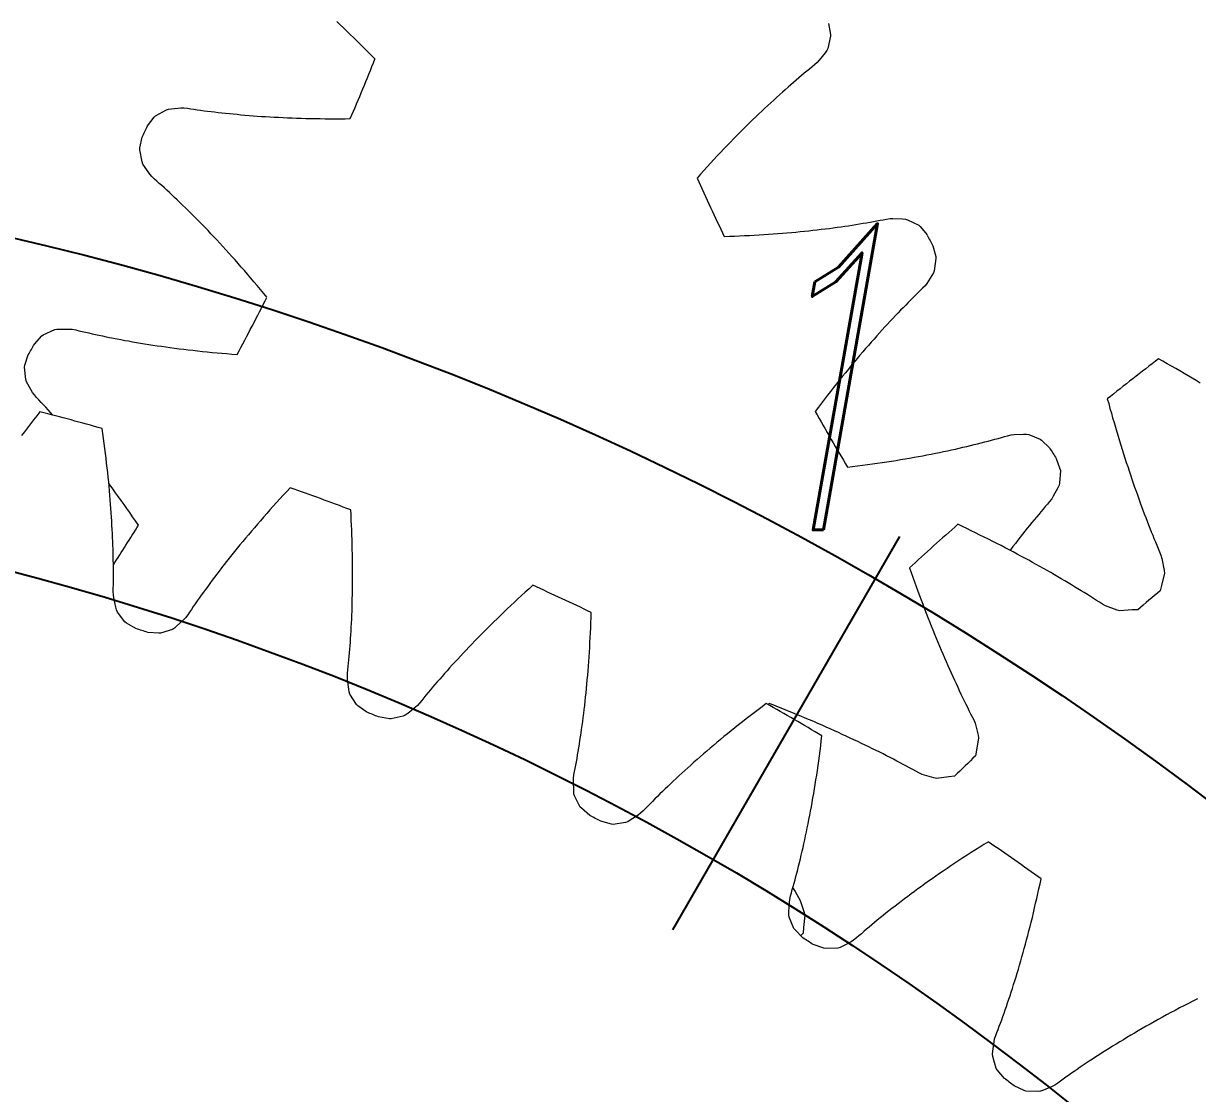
# Model space of a CAD drawing. Header units: millimetres. Extents: x 278858 to 279223, y 218711 to 219074.
# Drawn here: x 278959.26 to 278973.75, y 218843.26 to 218856.46 of the extents above; entities that cross this region are included whole.
import ezdxf

# ---------------------------------------------------------------- set-up
doc = ezdxf.new("R2010")
doc.units = ezdxf.units.MM
doc.header["$LTSCALE"] = 2
for name, color, linetype, lineweight in [('AM_8', 1, 'Continuous', 25), ('AM_9', 251, 'Continuous', 15), ('Visibile (ANSI)', 7, 'Continuous', 50)]:
    doc.layers.add(name, color=color, linetype=linetype, lineweight=lineweight)
doc.styles.add('ROMAND', font='romand')

msp = doc.modelspace()

# ---------------------------------------------------------------- linework, layer by layer
for centre, radius in [((279001.271, 218869.828), 30.237), ((278950.271, 218815.828), 39), ((278950.271, 218815.828), 35)]:
    msp.add_circle(centre, radius)
at = {"layer": 'AM_8'}
msp.add_line((278967.272, 218845.276), (278970.076, 218850.131), dxfattribs=at)
at = {"layer": 'AM_9'}
for p, q in [((278963.167, 218856.445), (278963.125, 218856.484)), ((278963.209, 218856.405), (278963.167, 218856.445)), ((278969.195, 218856.46), (278969.218, 218856.325)), ((278963.251, 218856.365), (278963.209, 218856.405)), ((278963.293, 218856.324), (278963.251, 218856.365)), ((278963.336, 218856.282), (278963.293, 218856.324)), ((278963.379, 218856.24), (278963.336, 218856.282)), ((278969.22, 218856.303), (278969.185, 218856.153)), ((278969.218, 218856.325), (278969.22, 218856.303)), ((278963.422, 218856.197), (278963.379, 218856.24)), ((278963.466, 218856.154), (278963.422, 218856.197)), ((278963.51, 218856.11), (278963.466, 218856.154)), ((278969.185, 218856.153), (278969.174, 218856.128)), ((278963.554, 218856.065), (278963.51, 218856.11)), ((278963.598, 218856.02), (278963.554, 218856.065)), ((278969.08, 218856.006), (278969.056, 218855.978)), ((278969.152, 218856.099), (278969.08, 218856.006)), ((278969.174, 218856.128), (278969.152, 218856.099)), ((278968.896, 218855.845), (278968.863, 218855.818)), ((278968.928, 218855.872), (278968.896, 218855.845)), ((278968.96, 218855.898), (278968.928, 218855.872)), ((278968.992, 218855.924), (278968.96, 218855.898)), ((278969.023, 218855.949), (278968.992, 218855.924)), ((278969.056, 218855.978), (278969.023, 218855.949)), ((278968.729, 218855.703), (278968.695, 218855.673)), ((278968.763, 218855.733), (278968.729, 218855.703)), ((278968.797, 218855.762), (278968.763, 218855.733)), ((278968.83, 218855.79), (278968.797, 218855.762)), ((278968.863, 218855.818), (278968.83, 218855.79)), ((278968.59, 218855.58), (278968.554, 218855.548)), ((278968.625, 218855.612), (278968.59, 218855.58)), ((278968.66, 218855.643), (278968.625, 218855.612)), ((278968.695, 218855.673), (278968.66, 218855.643)), ((278961.086, 218855.408), (278961.203, 218855.417)), ((278961.203, 218855.417), (278961.239, 218855.418)), ((278961.239, 218855.418), (278961.283, 218855.414)), ((278961.283, 218855.414), (278961.323, 218855.407)), ((278968.408, 218855.414), (278968.371, 218855.378)), ((278968.445, 218855.448), (278968.408, 218855.414)), ((278968.482, 218855.482), (278968.445, 218855.448)), ((278968.518, 218855.515), (278968.482, 218855.482)), ((278968.554, 218855.548), (278968.518, 218855.515)), ((278960.79, 218855.196), (278960.874, 218855.304)), ((278960.874, 218855.304), (278960.889, 218855.32)), ((278960.889, 218855.32), (278961.023, 218855.395)), ((278961.023, 218855.395), (278961.05, 218855.404)), ((278961.05, 218855.404), (278961.086, 218855.408)), ((278961.323, 218855.407), (278961.363, 218855.402)), ((278961.363, 218855.402), (278961.404, 218855.396)), ((278961.404, 218855.396), (278961.445, 218855.39)), ((278961.445, 218855.39), (278961.488, 218855.384)), ((278961.488, 218855.384), (278961.53, 218855.379)), ((278961.53, 218855.379), (278961.574, 218855.373)), ((278961.574, 218855.373), (278961.618, 218855.368)), ((278961.618, 218855.368), (278961.663, 218855.363)), ((278961.663, 218855.363), (278961.708, 218855.358)), ((278961.708, 218855.358), (278961.754, 218855.353)), ((278961.754, 218855.353), (278961.801, 218855.348)), ((278961.801, 218855.348), (278961.848, 218855.343)), ((278961.848, 218855.343), (278961.896, 218855.339)), ((278961.896, 218855.339), (278961.944, 218855.334)), ((278961.944, 218855.334), (278961.993, 218855.33)), ((278961.993, 218855.33), (278962.043, 218855.326)), ((278962.043, 218855.326), (278962.093, 218855.322)), ((278962.093, 218855.322), (278962.144, 218855.318)), ((278962.144, 218855.318), (278962.196, 218855.314)), ((278962.196, 218855.314), (278962.248, 218855.311)), ((278962.248, 218855.311), (278962.301, 218855.308)), ((278962.301, 218855.308), (278962.354, 218855.305)), ((278962.354, 218855.305), (278962.408, 218855.302)), ((278962.408, 218855.302), (278962.463, 218855.299)), ((278962.463, 218855.299), (278962.518, 218855.297)), ((278962.518, 218855.297), (278962.574, 218855.295)), ((278962.574, 218855.295), (278962.631, 218855.293)), ((278962.631, 218855.293), (278962.688, 218855.291)), ((278962.688, 218855.291), (278962.746, 218855.289)), ((278962.746, 218855.289), (278962.804, 218855.288)), ((278962.804, 218855.288), (278962.863, 218855.287)), ((278962.863, 218855.287), (278962.923, 218855.286)), ((278962.923, 218855.286), (278962.983, 218855.285)), ((278962.983, 218855.285), (278963.044, 218855.285)), ((278963.044, 218855.285), (278963.105, 218855.285)), ((278963.105, 218855.285), (278963.167, 218855.285)), ((278963.167, 218855.285), (278963.23, 218855.285)), ((278963.23, 218855.285), (278963.293, 218855.286)), ((278968.258, 218855.27), (278968.22, 218855.232)), ((278968.296, 218855.307), (278968.258, 218855.27)), ((278968.334, 218855.343), (278968.296, 218855.307)), ((278968.371, 218855.378), (278968.334, 218855.343)), ((278968.142, 218855.156), (278968.103, 218855.117)), ((278968.181, 218855.195), (278968.142, 218855.156)), ((278968.22, 218855.232), (278968.181, 218855.195)), ((278960.697, 218854.924), (278960.726, 218855.058)), ((278967.984, 218854.996), (278967.944, 218854.954)), ((278968.024, 218855.037), (278967.984, 218854.996)), ((278968.064, 218855.077), (278968.024, 218855.037)), ((278968.103, 218855.117), (278968.064, 218855.077)), ((278960.694, 218854.902), (278960.697, 218854.924)), ((278960.723, 218854.751), (278960.694, 218854.902)), ((278967.863, 218854.869), (278967.822, 218854.826)), ((278967.903, 218854.912), (278967.863, 218854.869)), ((278967.944, 218854.954), (278967.903, 218854.912)), ((278960.733, 218854.725), (278960.723, 218854.751)), ((278960.753, 218854.695), (278960.733, 218854.725)), ((278960.821, 218854.599), (278960.753, 218854.695)), ((278967.698, 218854.692), (278967.656, 218854.646)), ((278967.739, 218854.737), (278967.698, 218854.692)), ((278967.781, 218854.782), (278967.739, 218854.737)), ((278967.822, 218854.826), (278967.781, 218854.782)), ((278960.844, 218854.571), (278960.821, 218854.599)), ((278960.875, 218854.54), (278960.844, 218854.571)), ((278967.614, 218854.6), (278967.572, 218854.552)), ((278967.656, 218854.646), (278967.614, 218854.6)), ((278960.905, 218854.514), (278960.875, 218854.54)), ((278960.936, 218854.487), (278960.905, 218854.514)), ((278960.966, 218854.459), (278960.936, 218854.487)), ((278960.998, 218854.431), (278960.966, 218854.459)), ((278961.029, 218854.402), (278960.998, 218854.431)), ((278961.061, 218854.373), (278961.029, 218854.402)), ((278961.093, 218854.343), (278961.061, 218854.373)), ((278961.125, 218854.313), (278961.093, 218854.343)), ((278961.158, 218854.282), (278961.125, 218854.313)), ((278961.191, 218854.25), (278961.158, 218854.282)), ((278961.224, 218854.218), (278961.191, 218854.25)), ((278961.258, 218854.186), (278961.224, 218854.218)), ((278961.292, 218854.152), (278961.258, 218854.186)), ((278961.326, 218854.119), (278961.292, 218854.152)), ((278961.361, 218854.084), (278961.326, 218854.119)), ((278961.395, 218854.049), (278961.361, 218854.084)), ((278961.43, 218854.014), (278961.395, 218854.049)), ((278961.466, 218853.978), (278961.43, 218854.014)), ((278961.501, 218853.941), (278961.466, 218853.978)), ((278969.396, 218853.958), (278969.443, 218853.965)), ((278969.443, 218853.965), (278969.488, 218853.972)), ((278969.488, 218853.972), (278969.533, 218853.979)), ((278969.533, 218853.979), (278969.578, 218853.986)), ((278969.578, 218853.986), (278969.622, 218853.994)), ((278969.622, 218853.994), (278969.665, 218854.001)), ((278969.665, 218854.001), (278969.707, 218854.008)), ((278969.707, 218854.008), (278969.749, 218854.016)), ((278969.749, 218854.016), (278969.791, 218854.023)), ((278969.791, 218854.023), (278969.831, 218854.031)), ((278969.831, 218854.031), (278969.871, 218854.039)), ((278969.871, 218854.039), (278969.911, 218854.046)), ((278969.911, 218854.046), (278969.954, 218854.053)), ((278969.954, 218854.053), (278969.99, 218854.054)), ((278969.99, 218854.054), (278970.108, 218854.049)), ((278970.108, 218854.049), (278970.144, 218854.047)), ((278970.144, 218854.047), (278970.171, 218854.039)), ((278970.171, 218854.039), (278970.308, 218853.97)), ((278970.308, 218853.97), (278970.324, 218853.954)), ((278961.537, 218853.904), (278961.501, 218853.941)), ((278961.573, 218853.866), (278961.537, 218853.904)), ((278961.61, 218853.828), (278961.573, 218853.866)), ((278961.646, 218853.789), (278961.61, 218853.828)), ((278967.908, 218853.832), (278967.971, 218853.834)), ((278967.971, 218853.834), (278968.033, 218853.837)), ((278968.033, 218853.837), (278968.095, 218853.839)), ((278968.095, 218853.839), (278968.157, 218853.842)), ((278968.157, 218853.842), (278968.218, 218853.845)), ((278968.218, 218853.845), (278968.278, 218853.848)), ((278968.278, 218853.848), (278968.337, 218853.852)), ((278968.337, 218853.852), (278968.396, 218853.855)), ((278968.396, 218853.855), (278968.454, 218853.859)), ((278968.454, 218853.859), (278968.512, 218853.863)), ((278968.512, 218853.863), (278968.569, 218853.867)), ((278968.569, 218853.867), (278968.626, 218853.872)), ((278968.626, 218853.872), (278968.681, 218853.877)), ((278968.681, 218853.877), (278968.736, 218853.881)), ((278968.736, 218853.881), (278968.791, 218853.886)), ((278968.791, 218853.886), (278968.845, 218853.892)), ((278968.845, 218853.892), (278968.898, 218853.897)), ((278968.898, 218853.897), (278968.951, 218853.902)), ((278968.951, 218853.902), (278969.003, 218853.908)), ((278969.003, 218853.908), (278969.054, 218853.914)), ((278969.054, 218853.914), (278969.105, 218853.92)), ((278969.105, 218853.92), (278969.155, 218853.926)), ((278969.155, 218853.926), (278969.205, 218853.932)), ((278969.205, 218853.932), (278969.253, 218853.939)), ((278969.253, 218853.939), (278969.302, 218853.945)), ((278969.302, 218853.945), (278969.349, 218853.952)), ((278969.349, 218853.952), (278969.396, 218853.958)), ((278970.324, 218853.954), (278970.412, 218853.85)), ((278961.683, 218853.749), (278961.646, 218853.789)), ((278961.72, 218853.709), (278961.683, 218853.749)), ((278961.758, 218853.668), (278961.72, 218853.709)), ((278970.483, 218853.715), (278970.517, 218853.583)), ((278961.795, 218853.627), (278961.758, 218853.668)), ((278961.833, 218853.584), (278961.795, 218853.627)), ((278961.871, 218853.542), (278961.833, 218853.584)), ((278961.91, 218853.498), (278961.871, 218853.542)), ((278970.521, 218853.561), (278970.499, 218853.409)), ((278970.517, 218853.583), (278970.521, 218853.561)), ((278961.948, 218853.455), (278961.91, 218853.498)), ((278961.987, 218853.41), (278961.948, 218853.455)), ((278962.026, 218853.365), (278961.987, 218853.41)), ((278970.49, 218853.382), (278970.471, 218853.351)), ((278970.499, 218853.409), (278970.49, 218853.382)), ((278962.065, 218853.319), (278962.026, 218853.365)), ((278962.104, 218853.273), (278962.065, 218853.319)), ((278962.144, 218853.226), (278962.104, 218853.273)), ((278970.407, 218853.253), (278970.386, 218853.223)), ((278970.471, 218853.351), (278970.407, 218853.253)), ((278962.184, 218853.178), (278962.144, 218853.226)), ((278962.224, 218853.13), (278962.184, 218853.178)), ((278962.264, 218853.081), (278962.224, 218853.13)), ((278970.268, 218853.106), (278970.238, 218853.077)), ((278970.297, 218853.135), (278970.268, 218853.106)), ((278970.327, 218853.164), (278970.297, 218853.135)), ((278970.356, 218853.192), (278970.327, 218853.164)), ((278970.386, 218853.223), (278970.356, 218853.192)), ((278970.116, 218852.953), (278970.084, 218852.921)), ((278970.147, 218852.985), (278970.116, 218852.953)), ((278970.177, 218853.016), (278970.147, 218852.985)), ((278970.208, 218853.047), (278970.177, 218853.016)), ((278970.238, 218853.077), (278970.208, 218853.047)), ((278969.989, 218852.821), (278969.956, 218852.786)), ((278970.021, 218852.855), (278969.989, 218852.821)), ((278970.053, 218852.888), (278970.021, 218852.855)), ((278970.084, 218852.921), (278970.053, 218852.888)), ((278959.504, 218852.62), (278959.645, 218852.683)), ((278959.645, 218852.683), (278959.672, 218852.689)), ((278959.672, 218852.689), (278959.708, 218852.69)), ((278959.708, 218852.69), (278959.825, 218852.689)), ((278959.825, 218852.689), (278959.862, 218852.687)), ((278959.862, 218852.687), (278959.905, 218852.678)), ((278959.905, 218852.678), (278959.944, 218852.669)), ((278959.944, 218852.669), (278959.983, 218852.659)), ((278959.983, 218852.659), (278960.024, 218852.65)), ((278969.857, 218852.679), (278969.824, 218852.642)), ((278969.89, 218852.715), (278969.857, 218852.679)), ((278969.923, 218852.751), (278969.89, 218852.715)), ((278969.956, 218852.786), (278969.923, 218852.751)), ((278959.395, 218852.504), (278959.488, 218852.605)), ((278959.488, 218852.605), (278959.504, 218852.62)), ((278960.024, 218852.65), (278960.065, 218852.641)), ((278960.065, 218852.641), (278960.106, 218852.631)), ((278960.106, 218852.631), (278960.148, 218852.622)), ((278960.148, 218852.622), (278960.191, 218852.613)), ((278960.191, 218852.613), (278960.235, 218852.604)), ((278960.235, 218852.604), (278960.279, 218852.595)), ((278960.279, 218852.595), (278960.323, 218852.586)), ((278960.323, 218852.586), (278960.369, 218852.577)), ((278960.369, 218852.577), (278960.415, 218852.568)), ((278960.415, 218852.568), (278960.461, 218852.559)), ((278960.461, 218852.559), (278960.509, 218852.55)), ((278960.509, 218852.55), (278960.557, 218852.542)), ((278960.557, 218852.542), (278960.605, 218852.533)), ((278960.605, 218852.533), (278960.654, 218852.525)), ((278960.654, 218852.525), (278960.704, 218852.516)), ((278960.704, 218852.516), (278960.754, 218852.508)), ((278969.722, 218852.527), (278969.687, 218852.488)), ((278969.756, 218852.566), (278969.722, 218852.527)), ((278969.79, 218852.604), (278969.756, 218852.566)), ((278969.824, 218852.642), (278969.79, 218852.604)), ((278959.278, 218852.242), (278959.319, 218852.373)), ((278960.754, 218852.508), (278960.806, 218852.5)), ((278960.806, 218852.5), (278960.857, 218852.492)), ((278960.857, 218852.492), (278960.91, 218852.484)), ((278960.91, 218852.484), (278960.963, 218852.477)), ((278960.963, 218852.477), (278961.016, 218852.469)), ((278961.016, 218852.469), (278961.07, 218852.462)), ((278961.07, 218852.462), (278961.125, 218852.454)), ((278961.125, 218852.454), (278961.181, 218852.447)), ((278961.181, 218852.447), (278961.237, 218852.44)), ((278961.237, 218852.44), (278961.294, 218852.434)), ((278961.294, 218852.434), (278961.351, 218852.427)), ((278961.351, 218852.427), (278961.409, 218852.421)), ((278961.409, 218852.421), (278961.468, 218852.414)), ((278961.468, 218852.414), (278961.527, 218852.408)), ((278961.527, 218852.408), (278961.587, 218852.402)), ((278961.587, 218852.402), (278961.648, 218852.397)), ((278961.648, 218852.397), (278961.709, 218852.391)), ((278961.709, 218852.391), (278961.771, 218852.386)), ((278961.771, 218852.386), (278961.833, 218852.381)), ((278961.833, 218852.381), (278961.896, 218852.376)), ((278969.618, 218852.407), (278969.582, 218852.366)), ((278969.652, 218852.448), (278969.618, 218852.407)), ((278969.687, 218852.488), (278969.652, 218852.448)), ((278959.273, 218852.22), (278959.278, 218852.242)), ((278969.476, 218852.239), (278969.44, 218852.195)), ((278969.511, 218852.282), (278969.476, 218852.239)), ((278969.547, 218852.324), (278969.511, 218852.282)), ((278969.582, 218852.366), (278969.547, 218852.324)), ((278973.322, 218852.293), (278973.268, 218852.323)), ((278973.375, 218852.262), (278973.322, 218852.293)), ((278973.428, 218852.232), (278973.375, 218852.262)), ((278973.48, 218852.202), (278973.428, 218852.232)), ((278959.289, 218852.067), (278959.273, 218852.22)), ((278969.367, 218852.106), (278969.33, 218852.061)), ((278969.403, 218852.151), (278969.367, 218852.106)), ((278969.44, 218852.195), (278969.403, 218852.151)), ((278973.532, 218852.172), (278973.48, 218852.202)), ((278973.583, 218852.142), (278973.532, 218852.172)), ((278973.633, 218852.112), (278973.583, 218852.142)), ((278973.683, 218852.082), (278973.633, 218852.112)), ((278973.733, 218852.053), (278973.683, 218852.082)), ((278959.296, 218852.04), (278959.289, 218852.067)), ((278959.314, 218852.009), (278959.296, 218852.04)), ((278959.373, 218851.907), (278959.314, 218852.009)), ((278969.257, 218851.968), (278969.22, 218851.92)), ((278969.294, 218852.014), (278969.257, 218851.968)), ((278969.33, 218852.061), (278969.294, 218852.014)), ((278973.782, 218852.023), (278973.733, 218852.053)), ((278959.394, 218851.877), (278959.373, 218851.907)), ((278959.422, 218851.844), (278959.394, 218851.877)), ((278959.45, 218851.815), (278959.422, 218851.844)), ((278959.478, 218851.785), (278959.45, 218851.815)), ((278969.145, 218851.823), (278969.107, 218851.774)), ((278969.182, 218851.872), (278969.145, 218851.823)), ((278969.22, 218851.92), (278969.182, 218851.872)), ((278972.635, 218851.828), (278972.652, 218851.769)), ((278959.463, 218851.668), (278959.424, 218851.619)), ((278959.506, 218851.755), (278959.478, 218851.785)), ((278959.535, 218851.724), (278959.506, 218851.755)), ((278959.564, 218851.693), (278959.535, 218851.724)), ((278959.593, 218851.661), (278959.564, 218851.693)), ((278959.622, 218851.628), (278959.593, 218851.661)), ((278969.069, 218851.724), (278969.031, 218851.673)), ((278969.107, 218851.774), (278969.069, 218851.724)), ((278972.652, 218851.769), (278972.668, 218851.71)), ((278972.668, 218851.71), (278972.685, 218851.651)), ((278972.685, 218851.651), (278972.701, 218851.593)), ((278959.348, 218851.52), (278959.31, 218851.471)), ((278959.385, 218851.569), (278959.348, 218851.52)), ((278959.424, 218851.619), (278959.385, 218851.569)), ((278959.624, 218851.627), (278959.622, 218851.628)), ((278972.701, 218851.593), (278972.718, 218851.536)), ((278972.718, 218851.536), (278972.735, 218851.479)), ((278959.273, 218851.423), (278959.237, 218851.375)), ((278959.31, 218851.471), (278959.273, 218851.423)), ((278960.239, 218851.4), (278960.231, 218851.463)), ((278960.248, 218851.338), (278960.239, 218851.4)), ((278971.328, 218851.351), (278971.367, 218851.362)), ((278971.367, 218851.362), (278971.405, 218851.373)), ((278971.405, 218851.373), (278971.448, 218851.384)), ((278971.448, 218851.384), (278971.484, 218851.387)), ((278971.484, 218851.387), (278971.601, 218851.393)), ((278971.601, 218851.393), (278971.638, 218851.394)), ((278971.638, 218851.394), (278971.665, 218851.389)), ((278971.665, 218851.389), (278971.808, 218851.332)), ((278972.735, 218851.479), (278972.751, 218851.423)), ((278972.751, 218851.423), (278972.768, 218851.367)), ((278972.768, 218851.367), (278972.785, 218851.312)), ((278960.256, 218851.277), (278960.248, 218851.338)), ((278960.264, 218851.216), (278960.256, 218851.277)), ((278960.272, 218851.155), (278960.264, 218851.216)), ((278970.76, 218851.209), (278970.808, 218851.219)), ((278970.808, 218851.219), (278970.854, 218851.23)), ((278970.854, 218851.23), (278970.901, 218851.241)), ((278970.901, 218851.241), (278970.946, 218851.252)), ((278970.946, 218851.252), (278970.991, 218851.263)), ((278970.991, 218851.263), (278971.035, 218851.274)), ((278971.035, 218851.274), (278971.079, 218851.285)), ((278971.079, 218851.285), (278971.122, 218851.296)), ((278971.122, 218851.296), (278971.164, 218851.307)), ((278971.164, 218851.307), (278971.206, 218851.318)), ((278971.206, 218851.318), (278971.247, 218851.329)), ((278971.247, 218851.329), (278971.288, 218851.34)), ((278971.288, 218851.34), (278971.328, 218851.351)), ((278971.808, 218851.332), (278971.825, 218851.318)), ((278971.825, 218851.318), (278971.922, 218851.222)), ((278972.785, 218851.312), (278972.802, 218851.257)), ((278972.802, 218851.257), (278972.819, 218851.203)), ((278960.279, 218851.095), (278960.272, 218851.155)), ((278960.286, 218851.036), (278960.279, 218851.095)), ((278969.971, 218851.06), (278970.028, 218851.069)), ((278970.028, 218851.069), (278970.085, 218851.078)), ((278970.085, 218851.078), (278970.14, 218851.087)), ((278970.14, 218851.087), (278970.196, 218851.097)), ((278970.196, 218851.097), (278970.25, 218851.107)), ((278970.25, 218851.107), (278970.304, 218851.116)), ((278970.304, 218851.116), (278970.357, 218851.126)), ((278970.357, 218851.126), (278970.41, 218851.136)), ((278970.41, 218851.136), (278970.462, 218851.146)), ((278970.462, 218851.146), (278970.513, 218851.156)), ((278970.513, 218851.156), (278970.564, 218851.167)), ((278970.564, 218851.167), (278970.614, 218851.177)), ((278970.614, 218851.177), (278970.663, 218851.187)), ((278970.663, 218851.187), (278970.712, 218851.198)), ((278970.712, 218851.198), (278970.76, 218851.209)), ((278972.004, 218851.093), (278972.05, 218850.964)), ((278972.819, 218851.203), (278972.836, 218851.15)), ((278972.836, 218851.15), (278972.853, 218851.097)), ((278972.853, 218851.097), (278972.87, 218851.044)), ((278960.293, 218850.978), (278960.286, 218851.036)), ((278960.299, 218850.919), (278960.293, 218850.978)), ((278960.305, 218850.862), (278960.299, 218850.919)), ((278969.429, 218850.985), (278969.491, 218850.993)), ((278969.491, 218850.993), (278969.554, 218851.001)), ((278969.554, 218851.001), (278969.615, 218851.009)), ((278969.615, 218851.009), (278969.676, 218851.017)), ((278969.676, 218851.017), (278969.736, 218851.025)), ((278969.736, 218851.025), (278969.796, 218851.033)), ((278969.796, 218851.033), (278969.855, 218851.042)), ((278969.855, 218851.042), (278969.913, 218851.051)), ((278969.913, 218851.051), (278969.971, 218851.06)), ((278972.056, 218850.943), (278972.047, 218850.789)), ((278972.05, 218850.964), (278972.056, 218850.943)), ((278972.87, 218851.044), (278972.887, 218850.992)), ((278972.887, 218850.992), (278972.904, 218850.941)), ((278972.904, 218850.941), (278972.921, 218850.89)), ((278960.311, 218850.805), (278960.305, 218850.862)), ((278960.316, 218850.749), (278960.311, 218850.805)), ((278960.328, 218850.762), (278960.313, 218850.782)), ((278972.047, 218850.789), (278972.041, 218850.762)), ((278972.921, 218850.89), (278972.938, 218850.839)), ((278972.938, 218850.839), (278972.955, 218850.789)), ((278972.955, 218850.789), (278972.972, 218850.74)), ((278960.321, 218850.693), (278960.316, 218850.749)), ((278960.326, 218850.638), (278960.321, 218850.693)), ((278960.331, 218850.583), (278960.326, 218850.638)), ((278960.362, 218850.716), (278960.328, 218850.762)), ((278960.397, 218850.669), (278960.362, 218850.716)), ((278960.432, 218850.621), (278960.397, 218850.669)), ((278962.466, 218850.639), (278962.424, 218850.593)), ((278962.509, 218850.685), (278962.466, 218850.639)), ((278962.552, 218850.731), (278962.509, 218850.685)), ((278972.024, 218850.73), (278971.969, 218850.626)), ((278972.041, 218850.762), (278972.024, 218850.73)), ((278972.972, 218850.74), (278972.99, 218850.691)), ((278972.99, 218850.691), (278973.007, 218850.643)), ((278973.007, 218850.643), (278973.024, 218850.595)), ((278960.335, 218850.529), (278960.331, 218850.583)), ((278960.339, 218850.476), (278960.335, 218850.529)), ((278960.466, 218850.573), (278960.432, 218850.621)), ((278960.501, 218850.524), (278960.466, 218850.573)), ((278960.537, 218850.474), (278960.501, 218850.524)), ((278962.341, 218850.503), (278962.301, 218850.458)), ((278962.382, 218850.548), (278962.341, 218850.503)), ((278962.424, 218850.593), (278962.382, 218850.548)), ((278971.87, 218850.499), (278971.843, 218850.468)), ((278971.897, 218850.53), (278971.87, 218850.499)), ((278971.923, 218850.56), (278971.897, 218850.53)), ((278971.951, 218850.595), (278971.923, 218850.56)), ((278971.969, 218850.626), (278971.951, 218850.595)), ((278973.024, 218850.595), (278973.041, 218850.547)), ((278973.041, 218850.547), (278973.058, 218850.501)), ((278973.058, 218850.501), (278973.075, 218850.454)), ((278960.343, 218850.423), (278960.339, 218850.476)), ((278960.346, 218850.371), (278960.343, 218850.423)), ((278960.349, 218850.319), (278960.346, 218850.371)), ((278960.572, 218850.424), (278960.537, 218850.474)), ((278960.607, 218850.373), (278960.572, 218850.424)), ((278960.643, 218850.321), (278960.607, 218850.373)), ((278962.222, 218850.369), (278962.184, 218850.325)), ((278962.262, 218850.413), (278962.222, 218850.369)), ((278962.301, 218850.458), (278962.262, 218850.413)), ((278963.302, 218850.396), (278963.298, 218850.459)), ((278963.305, 218850.333), (278963.302, 218850.396)), ((278971.761, 218850.37), (278971.733, 218850.336)), ((278971.789, 218850.403), (278971.761, 218850.37)), ((278971.816, 218850.436), (278971.789, 218850.403)), ((278971.843, 218850.468), (278971.816, 218850.436)), ((278973.075, 218850.454), (278973.092, 218850.409)), ((278973.092, 218850.409), (278973.11, 218850.364)), ((278973.11, 218850.364), (278973.127, 218850.319)), ((278960.352, 218850.268), (278960.349, 218850.319)), ((278960.355, 218850.218), (278960.352, 218850.268)), ((278960.357, 218850.168), (278960.355, 218850.218)), ((278960.678, 218850.269), (278960.643, 218850.321)), ((278962.072, 218850.195), (278962.036, 218850.152)), ((278962.109, 218850.238), (278962.072, 218850.195)), ((278962.146, 218850.282), (278962.109, 218850.238)), ((278962.184, 218850.325), (278962.146, 218850.282)), ((278963.308, 218850.271), (278963.305, 218850.333)), ((278963.311, 218850.21), (278963.308, 218850.271)), ((278963.313, 218850.149), (278963.311, 218850.21)), ((278970.847, 218850.254), (278970.791, 218850.281)), ((278970.902, 218850.228), (278970.847, 218850.254)), ((278970.956, 218850.201), (278970.902, 218850.228)), ((278971.01, 218850.175), (278970.956, 218850.201)), ((278971.619, 218850.196), (278971.59, 218850.159)), ((278971.648, 218850.232), (278971.619, 218850.196)), ((278971.677, 218850.267), (278971.648, 218850.232)), ((278971.705, 218850.302), (278971.677, 218850.267)), ((278971.733, 218850.336), (278971.705, 218850.302)), ((278973.127, 218850.319), (278973.144, 218850.275)), ((278973.144, 218850.275), (278973.161, 218850.231)), ((278973.161, 218850.231), (278973.178, 218850.188)), ((278960.36, 218850.119), (278960.357, 218850.168)), ((278960.362, 218850.07), (278960.36, 218850.119)), ((278960.363, 218850.022), (278960.362, 218850.07)), ((278961.965, 218850.068), (278961.931, 218850.026)), ((278962, 218850.11), (278961.965, 218850.068)), ((278962.036, 218850.152), (278962, 218850.11)), ((278963.315, 218850.089), (278963.313, 218850.149)), ((278963.317, 218850.029), (278963.315, 218850.089)), ((278971.064, 218850.148), (278971.01, 218850.175)), ((278971.117, 218850.122), (278971.064, 218850.148)), ((278971.17, 218850.096), (278971.117, 218850.122)), ((278971.222, 218850.07), (278971.17, 218850.096)), ((278971.273, 218850.043), (278971.222, 218850.07)), ((278971.531, 218850.084), (278971.501, 218850.045)), ((278971.561, 218850.122), (278971.531, 218850.084)), ((278971.59, 218850.159), (278971.561, 218850.122)), ((278973.178, 218850.188), (278973.195, 218850.145)), ((278973.195, 218850.145), (278973.211, 218850.103)), ((278973.211, 218850.103), (278973.228, 218850.062)), ((278973.228, 218850.062), (278973.245, 218850.021)), ((278960.365, 218849.975), (278960.363, 218850.022)), ((278960.366, 218849.928), (278960.365, 218849.975)), ((278960.367, 218849.882), (278960.366, 218849.928)), ((278961.864, 218849.944), (278961.831, 218849.903)), ((278961.897, 218849.985), (278961.864, 218849.944)), ((278961.931, 218850.026), (278961.897, 218849.985)), ((278963.318, 218849.97), (278963.317, 218850.029)), ((278963.319, 218849.912), (278963.318, 218849.97)), ((278963.32, 218849.854), (278963.319, 218849.912)), ((278971.324, 218850.017), (278971.273, 218850.043)), ((278971.374, 218849.991), (278971.324, 218850.017)), ((278971.424, 218849.965), (278971.374, 218849.991)), ((278971.473, 218849.939), (278971.424, 218849.965)), ((278971.441, 218849.966), (278971.436, 218849.959)), ((278971.471, 218850.006), (278971.441, 218849.966)), ((278971.501, 218850.045), (278971.471, 218850.006)), ((278971.522, 218849.913), (278971.473, 218849.939)), ((278971.57, 218849.887), (278971.522, 218849.913)), ((278973.245, 218850.021), (278973.262, 218849.98)), ((278973.262, 218849.98), (278973.279, 218849.94)), ((278973.279, 218849.94), (278973.295, 218849.901)), ((278960.368, 218849.836), (278960.367, 218849.882)), ((278960.369, 218849.791), (278960.368, 218849.836)), ((278960.369, 218849.747), (278960.369, 218849.791)), ((278961.736, 218849.783), (278961.705, 218849.743)), ((278961.767, 218849.822), (278961.736, 218849.783)), ((278961.799, 218849.862), (278961.767, 218849.822)), ((278961.831, 218849.903), (278961.799, 218849.862)), ((278963.321, 218849.797), (278963.32, 218849.854)), ((278963.322, 218849.74), (278963.321, 218849.797)), ((278971.618, 218849.862), (278971.57, 218849.887)), ((278971.665, 218849.836), (278971.618, 218849.862)), ((278971.712, 218849.81), (278971.665, 218849.836)), ((278971.758, 218849.785), (278971.712, 218849.81)), ((278971.804, 218849.759), (278971.758, 218849.785)), ((278973.295, 218849.901), (278973.31, 218849.86)), ((278973.31, 218849.86), (278973.337, 218849.709)), ((278960.37, 218849.703), (278960.369, 218849.747)), ((278960.369, 218849.575), (278960.37, 218849.617)), ((278960.37, 218849.66), (278960.37, 218849.703)), ((278960.37, 218849.617), (278960.37, 218849.66)), ((278961.617, 218849.627), (278961.588, 218849.589)), ((278961.646, 218849.665), (278961.617, 218849.627)), ((278961.675, 218849.704), (278961.646, 218849.665)), ((278961.705, 218849.743), (278961.675, 218849.704)), ((278963.322, 218849.684), (278963.322, 218849.74)), ((278963.322, 218849.629), (278963.322, 218849.684)), ((278963.322, 218849.574), (278963.322, 218849.629)), ((278970.194, 218849.743), (278970.214, 218849.685)), ((278970.214, 218849.685), (278970.235, 218849.627)), ((278970.235, 218849.627), (278970.255, 218849.57)), ((278971.849, 218849.734), (278971.804, 218849.759)), ((278971.894, 218849.709), (278971.849, 218849.734)), ((278971.938, 218849.684), (278971.894, 218849.709)), ((278971.982, 218849.658), (278971.938, 218849.684)), ((278972.025, 218849.633), (278971.982, 218849.658)), ((278972.067, 218849.609), (278972.025, 218849.633)), ((278973.34, 218849.676), (278973.303, 218849.527)), ((278973.337, 218849.709), (278973.34, 218849.676)), ((278960.368, 218849.493), (278960.369, 218849.534)), ((278960.368, 218849.453), (278960.368, 218849.493)), ((278960.369, 218849.534), (278960.369, 218849.575)), ((278961.506, 218849.477), (278961.48, 218849.441)), ((278961.533, 218849.514), (278961.506, 218849.477)), ((278961.56, 218849.551), (278961.533, 218849.514)), ((278961.588, 218849.589), (278961.56, 218849.551)), ((278963.32, 218849.467), (278963.321, 218849.52)), ((278963.321, 218849.52), (278963.322, 218849.574)), ((278965.5, 218849.485), (278965.453, 218849.443)), ((278965.547, 218849.528), (278965.5, 218849.485)), ((278970.255, 218849.57), (278970.276, 218849.513)), ((278970.276, 218849.513), (278970.297, 218849.457)), ((278972.109, 218849.584), (278972.067, 218849.609)), ((278972.151, 218849.559), (278972.109, 218849.584)), ((278972.192, 218849.534), (278972.151, 218849.559)), ((278972.232, 218849.51), (278972.192, 218849.534)), ((278972.272, 218849.486), (278972.232, 218849.51)), ((278972.312, 218849.461), (278972.272, 218849.486)), ((278973.303, 218849.527), (278973.288, 218849.459)), ((278960.369, 218849.409), (278960.368, 218849.453)), ((278960.374, 218849.373), (278960.369, 218849.409)), ((278960.399, 218849.258), (278960.374, 218849.373)), ((278961.404, 218849.334), (278961.379, 218849.299)), ((278961.428, 218849.369), (278961.404, 218849.334)), ((278961.454, 218849.405), (278961.428, 218849.369)), ((278961.48, 218849.441), (278961.454, 218849.405)), ((278963.317, 218849.31), (278963.318, 218849.361)), ((278963.318, 218849.361), (278963.32, 218849.414)), ((278963.32, 218849.414), (278963.32, 218849.467)), ((278965.362, 218849.36), (278965.318, 218849.319)), ((278965.407, 218849.402), (278965.362, 218849.36)), ((278965.453, 218849.443), (278965.407, 218849.402)), ((278970.297, 218849.457), (278970.317, 218849.402)), ((278970.317, 218849.402), (278970.338, 218849.347)), ((278970.338, 218849.347), (278970.358, 218849.293)), ((278972.351, 218849.437), (278972.312, 218849.461)), ((278972.389, 218849.413), (278972.351, 218849.437)), ((278972.427, 218849.39), (278972.389, 218849.413)), ((278972.465, 218849.366), (278972.427, 218849.39)), ((278972.502, 218849.342), (278972.465, 218849.366)), ((278972.538, 218849.319), (278972.502, 218849.342)), ((278960.407, 218849.223), (278960.399, 218849.258)), ((278960.42, 218849.198), (278960.407, 218849.223)), ((278960.512, 218849.075), (278960.42, 218849.198)), ((278961.309, 218849.196), (278961.287, 218849.163)), ((278961.332, 218849.23), (278961.309, 218849.196)), ((278961.355, 218849.264), (278961.332, 218849.23)), ((278961.379, 218849.299), (278961.355, 218849.264)), ((278963.312, 218849.158), (278963.314, 218849.208)), ((278963.314, 218849.208), (278963.316, 218849.259)), ((278963.316, 218849.259), (278963.317, 218849.31)), ((278965.187, 218849.196), (278965.145, 218849.156)), ((278965.23, 218849.237), (278965.187, 218849.196)), ((278965.274, 218849.278), (278965.23, 218849.237)), ((278965.318, 218849.319), (278965.274, 218849.278)), ((278966.265, 218849.129), (278966.267, 218849.192)), ((278970.358, 218849.293), (278970.379, 218849.239)), ((278970.379, 218849.239), (278970.4, 218849.185)), ((278970.4, 218849.185), (278970.42, 218849.132)), ((278972.575, 218849.296), (278972.538, 218849.319)), ((278972.612, 218849.274), (278972.575, 218849.296)), ((278972.756, 218849.221), (278972.612, 218849.274)), ((278972.788, 218849.212), (278972.756, 218849.221)), ((278972.941, 218849.223), (278972.788, 218849.212)), ((278973.011, 218849.226), (278972.941, 218849.223)), ((278960.53, 218849.062), (278960.512, 218849.075)), ((278960.648, 218848.993), (278960.53, 218849.062)), ((278961.235, 218849.102), (278961.149, 218849.022)), ((278961.261, 218849.128), (278961.235, 218849.102)), ((278961.287, 218849.163), (278961.261, 218849.128)), ((278963.305, 218849.012), (278963.308, 218849.06)), ((278963.308, 218849.06), (278963.31, 218849.109)), ((278963.31, 218849.109), (278963.312, 218849.158)), ((278965.022, 218849.036), (278964.983, 218848.996)), ((278965.063, 218849.076), (278965.022, 218849.036)), ((278965.104, 218849.115), (278965.063, 218849.076)), ((278965.145, 218849.156), (278965.104, 218849.115)), ((278966.26, 218849.004), (278966.263, 218849.066)), ((278966.263, 218849.066), (278966.265, 218849.129)), ((278970.42, 218849.132), (278970.441, 218849.08)), ((278970.441, 218849.08), (278970.462, 218849.028)), ((278960.93, 218848.936), (278960.793, 218848.947)), ((278960.952, 218848.936), (278960.93, 218848.936)), ((278961.098, 218848.984), (278960.952, 218848.936)), ((278961.122, 218848.998), (278961.098, 218848.984)), ((278961.149, 218849.022), (278961.122, 218848.998)), ((278963.297, 218848.872), (278963.3, 218848.918)), ((278963.3, 218848.918), (278963.303, 218848.965)), ((278963.303, 218848.965), (278963.305, 218849.012)), ((278964.905, 218848.918), (278964.867, 218848.88)), ((278964.943, 218848.957), (278964.905, 218848.918)), ((278964.983, 218848.996), (278964.943, 218848.957)), ((278966.254, 218848.882), (278966.257, 218848.943)), ((278966.257, 218848.943), (278966.26, 218849.004)), ((278970.462, 218849.028), (278970.482, 218848.977)), ((278970.482, 218848.977), (278970.503, 218848.926)), ((278970.503, 218848.926), (278970.524, 218848.876)), ((278963.287, 218848.738), (278963.29, 218848.782)), ((278963.29, 218848.782), (278963.294, 218848.827)), ((278963.294, 218848.827), (278963.297, 218848.872)), ((278964.757, 218848.766), (278964.721, 218848.728)), ((278964.793, 218848.803), (278964.757, 218848.766)), ((278964.83, 218848.841), (278964.793, 218848.803)), ((278964.867, 218848.88), (278964.83, 218848.841)), ((278966.244, 218848.703), (278966.248, 218848.762)), ((278966.248, 218848.762), (278966.251, 218848.822)), ((278966.251, 218848.822), (278966.254, 218848.882)), ((278970.524, 218848.876), (278970.544, 218848.827)), ((278970.544, 218848.827), (278970.565, 218848.777)), ((278970.565, 218848.777), (278970.586, 218848.729)), ((278963.272, 218848.567), (278963.276, 218848.608)), ((278963.276, 218848.608), (278963.28, 218848.651)), ((278963.28, 218848.651), (278963.284, 218848.694)), ((278963.284, 218848.694), (278963.287, 218848.738)), ((278964.618, 218848.617), (278964.584, 218848.581)), ((278964.651, 218848.654), (278964.618, 218848.617)), ((278964.686, 218848.691), (278964.651, 218848.654)), ((278964.721, 218848.728), (278964.686, 218848.691)), ((278966.236, 218848.587), (278966.24, 218848.645)), ((278966.24, 218848.645), (278966.244, 218848.703)), ((278970.586, 218848.729), (278970.606, 218848.681)), ((278970.606, 218848.681), (278970.627, 218848.633)), ((278970.627, 218848.633), (278970.647, 218848.586)), ((278963.26, 218848.445), (278963.264, 218848.485)), ((278963.264, 218848.485), (278963.268, 218848.525)), ((278963.268, 218848.525), (278963.272, 218848.567)), ((278964.488, 218848.474), (278964.457, 218848.439)), ((278964.519, 218848.51), (278964.488, 218848.474)), ((278964.551, 218848.545), (278964.519, 218848.51)), ((278964.584, 218848.581), (278964.551, 218848.545)), ((278966.223, 218848.418), (278966.228, 218848.474)), ((278966.228, 218848.474), (278966.232, 218848.53)), ((278966.232, 218848.53), (278966.236, 218848.587)), ((278970.647, 218848.586), (278970.668, 218848.54)), ((278970.668, 218848.54), (278970.688, 218848.494)), ((278970.688, 218848.494), (278970.708, 218848.448)), ((278963.257, 218848.401), (278963.26, 218848.445)), ((278963.259, 218848.365), (278963.257, 218848.401)), ((278963.274, 218848.248), (278963.259, 218848.365)), ((278964.367, 218848.336), (278964.338, 218848.302)), ((278964.396, 218848.37), (278964.367, 218848.336)), ((278964.426, 218848.404), (278964.396, 218848.37)), ((278964.457, 218848.439), (278964.426, 218848.404)), ((278966.213, 218848.308), (278966.218, 218848.363)), ((278966.218, 218848.363), (278966.223, 218848.418)), ((278970.708, 218848.448), (278970.729, 218848.403)), ((278970.729, 218848.403), (278970.749, 218848.359)), ((278970.749, 218848.359), (278970.769, 218848.315)), ((278970.769, 218848.315), (278970.789, 218848.272)), ((278963.279, 218848.212), (278963.274, 218848.248)), ((278963.289, 218848.186), (278963.279, 218848.212)), ((278963.37, 218848.056), (278963.289, 218848.186)), ((278964.227, 218848.171), (278964.201, 218848.139)), ((278964.254, 218848.203), (278964.227, 218848.171)), ((278964.281, 218848.236), (278964.254, 218848.203)), ((278964.309, 218848.269), (278964.281, 218848.236)), ((278964.338, 218848.302), (278964.309, 218848.269)), ((278966.197, 218848.149), (278966.203, 218848.201)), ((278966.203, 218848.201), (278966.208, 218848.255)), ((278966.208, 218848.255), (278966.213, 218848.308)), ((278970.789, 218848.272), (278970.809, 218848.229)), ((278970.809, 218848.229), (278970.829, 218848.186)), ((278970.829, 218848.186), (278970.849, 218848.145)), ((278963.387, 218848.042), (278963.37, 218848.056)), ((278963.499, 218847.962), (278963.387, 218848.042)), ((278964.121, 218848.043), (278964.094, 218848.019)), ((278964.15, 218848.076), (278964.121, 218848.043)), ((278964.175, 218848.107), (278964.15, 218848.076)), ((278964.201, 218848.139), (278964.175, 218848.107)), ((278966.18, 218847.995), (278966.186, 218848.045)), ((278966.186, 218848.045), (278966.191, 218848.097)), ((278966.191, 218848.097), (278966.197, 218848.149)), ((278968.375, 218848.03), (278968.325, 218847.992)), ((278968.426, 218848.068), (278968.375, 218848.03)), ((278968.519, 218848.048), (278968.462, 218848.07)), ((278968.576, 218848.025), (278968.519, 218848.048)), ((278968.632, 218848.003), (278968.576, 218848.025)), ((278970.849, 218848.145), (278970.869, 218848.103)), ((278970.869, 218848.103), (278970.889, 218848.062)), ((278970.889, 218848.062), (278970.909, 218848.022)), ((278970.909, 218848.022), (278970.928, 218847.982)), ((278963.775, 218847.881), (278963.64, 218847.904)), ((278963.797, 218847.879), (278963.775, 218847.881)), ((278963.946, 218847.914), (278963.797, 218847.879)), ((278963.972, 218847.926), (278963.946, 218847.914)), ((278964.001, 218847.947), (278963.972, 218847.926)), ((278964.094, 218848.019), (278964.001, 218847.947)), ((278966.161, 218847.846), (278966.167, 218847.895)), ((278966.167, 218847.895), (278966.173, 218847.944)), ((278966.173, 218847.944), (278966.18, 218847.995)), ((278968.179, 218847.88), (278968.132, 218847.843)), ((278968.227, 218847.917), (278968.179, 218847.88)), ((278968.276, 218847.955), (278968.227, 218847.917)), ((278968.325, 218847.992), (278968.276, 218847.955)), ((278968.688, 218847.98), (278968.632, 218848.003)), ((278968.744, 218847.958), (278968.688, 218847.98)), ((278968.798, 218847.935), (278968.744, 218847.958)), ((278968.852, 218847.913), (278968.798, 218847.935)), ((278968.906, 218847.89), (278968.852, 218847.913)), ((278968.959, 218847.868), (278968.906, 218847.89)), ((278970.928, 218847.982), (278970.948, 218847.943)), ((278970.948, 218847.943), (278970.967, 218847.904)), ((278970.967, 218847.904), (278970.987, 218847.866)), ((278966.141, 218847.703), (278966.148, 218847.75)), ((278966.148, 218847.75), (278966.154, 218847.798)), ((278966.154, 218847.798), (278966.161, 218847.846)), ((278967.993, 218847.732), (278967.948, 218847.696)), ((278968.039, 218847.769), (278967.993, 218847.732)), ((278968.085, 218847.806), (278968.039, 218847.769)), ((278968.132, 218847.843), (278968.085, 218847.806)), ((278969.012, 218847.845), (278968.959, 218847.868)), ((278969.064, 218847.822), (278969.012, 218847.845)), ((278969.116, 218847.8), (278969.064, 218847.822)), ((278969.167, 218847.778), (278969.116, 218847.8)), ((278969.217, 218847.755), (278969.167, 218847.778)), ((278969.267, 218847.733), (278969.217, 218847.755)), ((278969.316, 218847.71), (278969.267, 218847.733)), ((278970.987, 218847.866), (278971.004, 218847.826)), ((278971.004, 218847.826), (278971.042, 218847.678)), ((278966.12, 218847.566), (278966.127, 218847.611)), ((278966.127, 218847.611), (278966.134, 218847.657)), ((278966.134, 218847.657), (278966.141, 218847.703)), ((278967.817, 218847.588), (278967.775, 218847.552)), ((278967.86, 218847.624), (278967.817, 218847.588)), ((278967.904, 218847.66), (278967.86, 218847.624)), ((278967.948, 218847.696), (278967.904, 218847.66)), ((278969.099, 218847.546), (278969.106, 218847.608)), ((278969.106, 218847.608), (278969.114, 218847.671)), ((278969.365, 218847.688), (278969.316, 218847.71)), ((278969.414, 218847.666), (278969.365, 218847.688)), ((278969.462, 218847.643), (278969.414, 218847.666)), ((278969.509, 218847.621), (278969.462, 218847.643)), ((278969.556, 218847.599), (278969.509, 218847.621)), ((278969.602, 218847.577), (278969.556, 218847.599)), ((278971.047, 218847.645), (278971.02, 218847.494)), ((278971.042, 218847.678), (278971.047, 218847.645)), ((278966.098, 218847.435), (278966.106, 218847.478)), ((278966.106, 218847.478), (278966.113, 218847.522)), ((278966.113, 218847.522), (278966.12, 218847.566)), ((278967.651, 218847.447), (278967.612, 218847.412)), ((278967.692, 218847.482), (278967.651, 218847.447)), ((278967.733, 218847.517), (278967.692, 218847.482)), ((278967.775, 218847.552), (278967.733, 218847.517)), ((278969.083, 218847.423), (278969.091, 218847.484)), ((278969.091, 218847.484), (278969.099, 218847.546)), ((278969.648, 218847.555), (278969.602, 218847.577)), ((278969.693, 218847.533), (278969.648, 218847.555)), ((278969.738, 218847.511), (278969.693, 218847.533)), ((278969.782, 218847.489), (278969.738, 218847.511)), ((278969.826, 218847.467), (278969.782, 218847.489)), ((278969.869, 218847.446), (278969.826, 218847.467)), ((278969.911, 218847.424), (278969.869, 218847.446)), ((278971.02, 218847.494), (278971.01, 218847.425)), ((278966.068, 218847.268), (278966.076, 218847.309)), ((278966.076, 218847.309), (278966.084, 218847.35)), ((278966.084, 218847.35), (278966.091, 218847.392)), ((278966.091, 218847.392), (278966.098, 218847.435)), ((278967.495, 218847.31), (278967.458, 218847.276)), ((278967.533, 218847.344), (278967.495, 218847.31)), ((278967.572, 218847.378), (278967.533, 218847.344)), ((278967.612, 218847.412), (278967.572, 218847.378)), ((278969.057, 218847.244), (278969.066, 218847.303)), ((278969.066, 218847.303), (278969.074, 218847.363)), ((278969.074, 218847.363), (278969.083, 218847.423)), ((278969.954, 218847.402), (278969.911, 218847.424)), ((278969.995, 218847.381), (278969.954, 218847.402)), ((278970.036, 218847.359), (278969.995, 218847.381)), ((278970.077, 218847.338), (278970.036, 218847.359)), ((278970.117, 218847.317), (278970.077, 218847.338)), ((278970.157, 218847.296), (278970.117, 218847.317)), ((278966.047, 218847.145), (278966.053, 218847.189)), ((278966.053, 218847.189), (278966.061, 218847.228)), ((278966.061, 218847.228), (278966.068, 218847.268)), ((278967.349, 218847.176), (278967.313, 218847.143)), ((278967.384, 218847.209), (278967.349, 218847.176)), ((278967.421, 218847.242), (278967.384, 218847.209)), ((278967.458, 218847.276), (278967.421, 218847.242)), ((278969.04, 218847.128), (278969.049, 218847.186)), ((278969.049, 218847.186), (278969.057, 218847.244)), ((278970.196, 218847.275), (278970.157, 218847.296)), ((278970.234, 218847.254), (278970.196, 218847.275)), ((278970.272, 218847.233), (278970.234, 218847.254)), ((278970.31, 218847.212), (278970.272, 218847.233)), ((278970.349, 218847.194), (278970.31, 218847.212)), ((278970.496, 218847.151), (278970.349, 218847.194)), ((278970.681, 218847.166), (278970.529, 218847.144)), ((278970.75, 218847.173), (278970.681, 218847.166)), ((278966.046, 218847.109), (278966.047, 218847.145)), ((278966.05, 218846.992), (278966.046, 218847.109)), ((278967.178, 218847.015), (278967.146, 218846.984)), ((278967.211, 218847.047), (278967.178, 218847.015)), ((278967.245, 218847.079), (278967.211, 218847.047)), ((278967.279, 218847.111), (278967.245, 218847.079)), ((278967.313, 218847.143), (278967.279, 218847.111)), ((278969.012, 218846.959), (278969.021, 218847.015)), ((278969.021, 218847.015), (278969.031, 218847.071)), ((278969.031, 218847.071), (278969.04, 218847.128)), ((278970.529, 218847.144), (278970.496, 218847.151)), ((278966.052, 218846.955), (278966.05, 218846.992)), ((278966.06, 218846.929), (278966.052, 218846.955)), ((278966.129, 218846.791), (278966.06, 218846.929)), ((278967.053, 218846.892), (278967.023, 218846.861)), ((278967.083, 218846.922), (278967.053, 218846.892)), ((278967.114, 218846.953), (278967.083, 218846.922)), ((278967.146, 218846.984), (278967.114, 218846.953)), ((278968.993, 218846.849), (278969.003, 218846.904)), ((278969.003, 218846.904), (278969.012, 218846.959)), ((278966.145, 218846.776), (278966.129, 218846.791)), ((278966.249, 218846.687), (278966.145, 218846.776)), ((278966.908, 218846.744), (278966.876, 218846.714)), ((278966.936, 218846.773), (278966.908, 218846.744)), ((278966.964, 218846.802), (278966.936, 218846.773)), ((278966.993, 218846.832), (278966.964, 218846.802)), ((278967.023, 218846.861), (278966.993, 218846.832)), ((278968.963, 218846.69), (278968.973, 218846.742)), ((278968.973, 218846.742), (278968.983, 218846.795)), ((278968.983, 218846.795), (278968.993, 218846.849)), ((278966.517, 218846.582), (278966.384, 218846.617)), ((278966.539, 218846.578), (278966.517, 218846.582)), ((278966.691, 218846.6), (278966.539, 218846.578)), ((278966.717, 218846.609), (278966.691, 218846.6)), ((278966.748, 218846.629), (278966.717, 218846.609)), ((278966.847, 218846.692), (278966.748, 218846.629)), ((278966.876, 218846.714), (278966.847, 218846.692)), ((278968.933, 218846.536), (278968.943, 218846.586)), ((278968.943, 218846.586), (278968.953, 218846.638)), ((278968.953, 218846.638), (278968.963, 218846.69)), ((278968.901, 218846.387), (278968.912, 218846.436)), ((278968.912, 218846.436), (278968.922, 218846.486)), ((278968.922, 218846.486), (278968.933, 218846.536)), ((278968.869, 218846.245), (278968.88, 218846.292)), ((278968.88, 218846.292), (278968.891, 218846.339)), ((278968.891, 218846.339), (278968.901, 218846.387)), ((278971.06, 218846.296), (278971.007, 218846.263)), ((278971.113, 218846.33), (278971.06, 218846.296)), ((278971.167, 218846.363), (278971.113, 218846.33)), ((278968.837, 218846.108), (278968.848, 218846.153)), ((278968.848, 218846.153), (278968.859, 218846.199)), ((278968.859, 218846.199), (278968.869, 218846.245)), ((278970.854, 218846.164), (278970.804, 218846.132)), ((278970.905, 218846.197), (278970.854, 218846.164)), ((278970.956, 218846.23), (278970.905, 218846.197)), ((278971.007, 218846.263), (278970.956, 218846.23)), ((278968.804, 218845.977), (278968.815, 218846.02)), ((278968.815, 218846.02), (278968.826, 218846.064)), ((278968.826, 218846.064), (278968.837, 218846.108)), ((278970.611, 218846.002), (278970.565, 218845.97)), ((278970.659, 218846.034), (278970.611, 218846.002)), ((278970.706, 218846.066), (278970.659, 218846.034)), ((278970.755, 218846.099), (278970.706, 218846.066)), ((278970.804, 218846.132), (278970.755, 218846.099)), ((278968.76, 218845.812), (278968.771, 218845.852)), ((278968.771, 218845.852), (278968.782, 218845.893)), ((278968.782, 218845.893), (278968.793, 218845.935)), ((278968.793, 218845.935), (278968.804, 218845.977)), ((278970.429, 218845.875), (278970.385, 218845.843)), ((278970.473, 218845.906), (278970.429, 218845.875)), ((278970.519, 218845.938), (278970.473, 218845.906)), ((278970.565, 218845.97), (278970.519, 218845.938)), ((278971.805, 218845.845), (278971.818, 218845.907)), ((278968.726, 218845.694), (278968.737, 218845.733)), ((278968.737, 218845.733), (278968.748, 218845.772)), ((278968.748, 218845.772), (278968.76, 218845.812)), ((278968.755, 218845.795), (278968.759, 218845.787)), ((278968.759, 218845.787), (278968.782, 218845.75)), ((278968.782, 218845.75), (278968.804, 218845.712)), ((278968.804, 218845.712), (278968.826, 218845.675)), ((278970.214, 218845.719), (278970.173, 218845.689)), ((278970.256, 218845.75), (278970.214, 218845.719)), ((278970.298, 218845.781), (278970.256, 218845.75)), ((278970.341, 218845.812), (278970.298, 218845.781)), ((278970.385, 218845.843), (278970.341, 218845.812)), ((278971.765, 218845.664), (278971.778, 218845.724)), ((278971.778, 218845.724), (278971.791, 218845.784)), ((278971.791, 218845.784), (278971.805, 218845.845)), ((278968.706, 218845.498), (278968.712, 218845.615)), ((278968.712, 218845.615), (278968.716, 218845.651)), ((278968.716, 218845.651), (278968.726, 218845.694)), ((278968.826, 218845.675), (278968.846, 218845.637)), ((278968.846, 218845.637), (278968.894, 218845.491)), ((278970.016, 218845.568), (278969.978, 218845.539)), ((278970.054, 218845.598), (278970.016, 218845.568)), ((278970.093, 218845.628), (278970.054, 218845.598)), ((278970.133, 218845.658), (278970.093, 218845.628)), ((278970.173, 218845.689), (278970.133, 218845.658)), ((278971.738, 218845.546), (278971.751, 218845.604)), ((278971.751, 218845.604), (278971.765, 218845.664)), ((278968.705, 218845.462), (278968.706, 218845.498)), ((278968.711, 218845.434), (278968.705, 218845.462)), ((278968.768, 218845.292), (278968.711, 218845.434)), ((278968.901, 218845.459), (278968.885, 218845.306)), ((278968.894, 218845.491), (278968.901, 218845.459)), ((278969.832, 218845.423), (278969.797, 218845.395)), ((278969.868, 218845.452), (278969.832, 218845.423)), ((278969.904, 218845.48), (278969.868, 218845.452)), ((278969.941, 218845.51), (278969.904, 218845.48)), ((278969.978, 218845.539), (278969.941, 218845.51)), ((278971.696, 218845.373), (278971.71, 218845.43)), ((278971.71, 218845.43), (278971.724, 218845.488)), ((278971.724, 218845.488), (278971.738, 218845.546)), ((278968.782, 218845.275), (278968.768, 218845.292)), ((278968.878, 218845.177), (278968.782, 218845.275)), ((278968.885, 218845.306), (278968.88, 218845.237)), ((278969.664, 218845.283), (278969.632, 218845.256)), ((278969.696, 218845.311), (278969.664, 218845.283)), ((278969.729, 218845.338), (278969.696, 218845.311)), ((278969.763, 218845.366), (278969.729, 218845.338)), ((278969.797, 218845.395), (278969.763, 218845.366)), ((278971.668, 218845.262), (278971.682, 218845.317)), ((278971.682, 218845.317), (278971.696, 218845.373)), ((278969.473, 218845.13), (278969.37, 218845.075)), ((278969.505, 218845.149), (278969.473, 218845.13)), ((278969.539, 218845.176), (278969.505, 218845.149)), ((278969.569, 218845.203), (278969.539, 218845.176)), ((278969.6, 218845.229), (278969.569, 218845.203)), ((278969.632, 218845.256), (278969.6, 218845.229)), ((278971.625, 218845.1), (278971.64, 218845.153)), ((278971.64, 218845.153), (278971.654, 218845.207)), ((278971.654, 218845.207), (278971.668, 218845.262)), ((278969.135, 218845.049), (278969.006, 218845.095)), ((278969.157, 218845.044), (278969.135, 218845.049)), ((278969.31, 218845.052), (278969.157, 218845.044)), ((278969.337, 218845.059), (278969.31, 218845.052)), ((278969.37, 218845.075), (278969.337, 218845.059)), ((278971.582, 218844.943), (278971.596, 218844.995)), ((278971.596, 218844.995), (278971.611, 218845.047)), ((278971.611, 218845.047), (278971.625, 218845.1)), ((278971.538, 218844.792), (278971.553, 218844.842)), ((278971.553, 218844.842), (278971.567, 218844.892)), ((278971.567, 218844.892), (278971.582, 218844.943)), ((278971.494, 218844.647), (278971.509, 218844.695)), ((278971.509, 218844.695), (278971.523, 218844.743)), ((278971.523, 218844.743), (278971.538, 218844.792)), ((278971.45, 218844.508), (278971.464, 218844.554)), ((278971.464, 218844.554), (278971.479, 218844.6)), ((278971.479, 218844.6), (278971.494, 218844.647)), ((278971.405, 218844.375), (278971.42, 218844.419)), ((278971.42, 218844.419), (278971.435, 218844.463)), ((278971.435, 218844.463), (278971.45, 218844.508)), ((278973.749, 218844.426), (278973.692, 218844.397)), ((278971.361, 218844.247), (278971.376, 218844.289)), ((278971.376, 218844.289), (278971.391, 218844.332)), ((278971.391, 218844.332), (278971.405, 218844.375)), ((278973.42, 218844.255), (278973.367, 218844.227)), ((278973.473, 218844.283), (278973.42, 218844.255)), ((278973.527, 218844.312), (278973.473, 218844.283)), ((278973.581, 218844.34), (278973.527, 218844.312)), ((278973.636, 218844.369), (278973.581, 218844.34)), ((278973.692, 218844.397), (278973.636, 218844.369)), ((278971.302, 218844.086), (278971.317, 218844.126)), ((278971.317, 218844.126), (278971.332, 218844.166)), ((278971.332, 218844.166), (278971.346, 218844.206)), ((278971.346, 218844.206), (278971.361, 218844.247)), ((278973.164, 218844.114), (278973.114, 218844.086)), ((278973.214, 218844.142), (278973.164, 218844.114)), ((278973.264, 218844.17), (278973.214, 218844.142)), ((278973.315, 218844.198), (278973.264, 218844.17)), ((278973.367, 218844.227), (278973.315, 218844.198)), ((278971.245, 218843.93), (278971.259, 218843.972)), ((278971.259, 218843.972), (278971.273, 218844.009)), ((278971.273, 218844.009), (278971.288, 218844.047)), ((278971.288, 218844.047), (278971.302, 218844.086)), ((278972.924, 218843.976), (278972.878, 218843.949)), ((278972.971, 218844.003), (278972.924, 218843.976)), ((278973.018, 218844.031), (278972.971, 218844.003)), ((278973.066, 218844.059), (278973.018, 218844.031)), ((278973.114, 218844.086), (278973.066, 218844.059)), ((278971.222, 218843.778), (278971.238, 218843.895)), ((278971.238, 218843.895), (278971.245, 218843.93)), ((278972.7, 218843.84), (278972.657, 218843.814)), ((278972.744, 218843.867), (278972.7, 218843.84)), ((278972.788, 218843.894), (278972.744, 218843.867)), ((278972.833, 218843.921), (278972.788, 218843.894)), ((278972.878, 218843.949), (278972.833, 218843.921)), ((278971.218, 218843.742), (278971.222, 218843.778)), ((278971.221, 218843.714), (278971.218, 218843.742)), ((278971.265, 218843.567), (278971.221, 218843.714)), ((278972.453, 218843.682), (278972.413, 218843.657)), ((278972.492, 218843.708), (278972.453, 218843.682)), ((278972.533, 218843.734), (278972.492, 218843.708)), ((278972.574, 218843.761), (278972.533, 218843.734)), ((278972.615, 218843.787), (278972.574, 218843.761)), ((278972.657, 218843.814), (278972.615, 218843.787)), ((278971.278, 218843.549), (278971.265, 218843.567)), ((278971.365, 218843.444), (278971.278, 218843.549)), ((278972.227, 218843.53), (278972.192, 218843.506)), ((278972.263, 218843.555), (278972.227, 218843.53)), ((278972.3, 218843.58), (278972.263, 218843.555)), ((278972.337, 218843.605), (278972.3, 218843.58)), ((278972.375, 218843.631), (278972.337, 218843.605)), ((278972.413, 218843.657), (278972.375, 218843.631)), ((278972.024, 218843.385), (278971.987, 218843.361)), ((278972.056, 218843.409), (278972.024, 218843.385)), ((278972.089, 218843.433), (278972.056, 218843.409)), ((278972.123, 218843.457), (278972.089, 218843.433)), ((278972.157, 218843.481), (278972.123, 218843.457)), ((278972.192, 218843.506), (278972.157, 218843.481)), ((278971.61, 218843.294), (278971.486, 218843.351)), ((278971.631, 218843.286), (278971.61, 218843.294)), ((278971.785, 218843.282), (278971.631, 218843.286)), ((278971.812, 218843.286), (278971.785, 218843.282)), ((278971.846, 218843.299), (278971.812, 218843.286)), ((278971.954, 218843.345), (278971.846, 218843.299)), ((278971.987, 218843.361), (278971.954, 218843.345))]:
    msp.add_line(p, q, dxfattribs=at)
for centre, radius, start, end in [((278929.271, 218869.828), 37, 336.8564, 338.0867), ((278929.271, 218869.828), 34.75, 334.846, 335.0972), ((279001.271, 218869.828), 37, 204.3849, 205.6151), ((279001.271, 218869.828), 34.75, 207.3744, 207.6256), ((278929.271, 218869.828), 37, 331.8564, 333.0867), ((278929.271, 218869.828), 34.75, 329.846, 330.0972), ((279001.271, 218815.828), 46, 127.4996, 128.5004), ((278950.271, 218815.828), 37, 74.3849, 75.6151), ((279001.271, 218869.828), 37, 209.3849, 210.6151), ((279001.271, 218869.828), 34.75, 212.3744, 212.6256), ((278950.271, 218815.828), 37, 69.3849, 70.6151), ((278929.271, 218869.828), 37, 327.1912, 328.0867), ((279001.271, 218815.828), 46, 131.4996, 132.5004), ((278950.271, 218815.828), 37, 64.3849, 65.6151), ((279001.271, 218815.828), 43.75, 129.7628, 130.2372), ((278950.271, 218815.828), 34.75, 72.3744, 72.6256), ((278950.271, 218815.828), 37, 59.3849, 60.6151), ((279001.271, 218815.828), 46, 135.4996, 135.5249), ((278950.271, 218815.828), 34.75, 67.3744, 67.6256), ((279001.271, 218815.828), 43.75, 133.7628, 134.2372), ((278950.271, 218815.828), 34.75, 62.3744, 62.6256), ((278950.271, 218815.828), 37, 54.3849, 55.6151), ((279001.271, 218815.828), 43.75, 137.7628, 137.82), ((278950.271, 218815.828), 34.75, 57.3744, 57.6256), ((278950.271, 218815.828), 34.75, 52.3744, 52.6256)]:
    msp.add_arc(centre, radius, start, end, dxfattribs=at)

# ---------------------------------------------------------------- texts
at = {"layer": 'Visibile (ANSI)', "style": 'ROMAND', "oblique": 10, "width": 0.8}
msp.add_text('1', height=3.78, dxfattribs=at).set_placement((278967.709, 218850.211))

doc.saveas('drawing.dxf')
